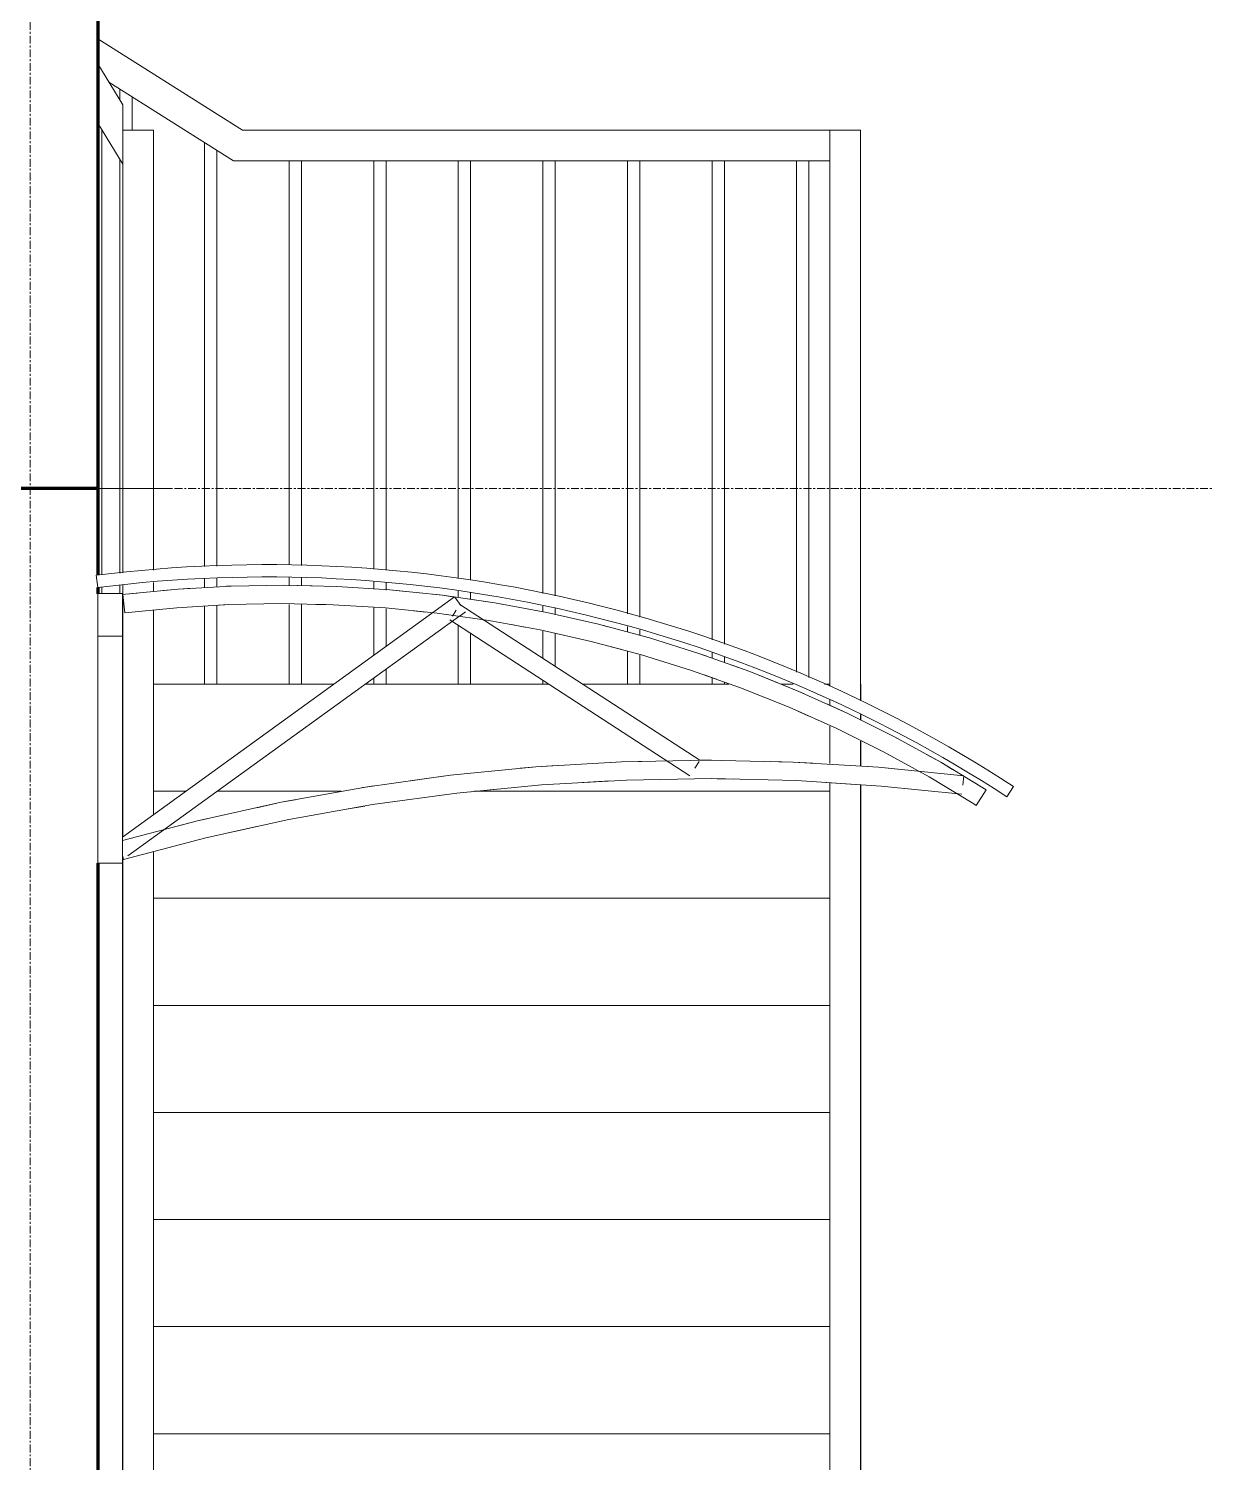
# Model space of a CAD drawing. Header units: inches. Extents: x 22 to 382261, y 22 to 371281.
# Drawn here: x 174951 to 176862, y 142158 to 144488 of the extents above; entities that cross this region are included whole.
import ezdxf

# ---------------------------------------------------------------- set-up
doc = ezdxf.new("R2010")
doc.units = ezdxf.units.IN
doc.header["$MEASUREMENT"] = 0
doc.linetypes.add('Grid Line 1_2_', pattern=[22.225, 12.7, -3.175, 3.175, -3.175])
for name, color, linetype, lineweight in [('A-AREA', 32, 'Continuous', 9), ('A-FLOR-HRAL', 11, 'Continuous', 9), ('A-FLOR-LEVL', 51, 'Continuous', 9), ('I-WALL', 2, 'Continuous', 9), ('Q-CASE', 31, 'Continuous', 9), ('S-GRID', 1, 'Continuous', 9), ('S-STRS', 31, 'Continuous', 9)]:
    doc.layers.add(name, color=color, linetype=linetype, lineweight=lineweight)

# ---------------------------------------------------------------- blocks, each defined once
blk = doc.blocks.new('Casework 6 - Casework 6-529220-Approach Elevation')
at = {"layer": 'Q-CASE'}
for p, q in [((4821.8, 3289), (4819.3, 3308.8)), ((4821.8, 3210), (4821.8, 3279)), ((4821.8, 3279), (4861.8, 3279)), ((4861.8, 3279), (4861.8, 3210)), ((5401.6, 3273.6), (4861.8, 2883.5)), ((4862.3, 3277.6), (4865.9, 3247.8)), ((5176, 3261.6), (5192.4, 3261.2)), ((5176, 3261.6), (5192.4, 3261.2)), ((5176, 3261.6), (5192.4, 3261.2)), ((5176, 3261.6), (5192.4, 3261.2)), ((5176, 3261.6), (5192.4, 3261.2)), ((5176, 3261.6), (5192.4, 3261.2)), ((5176, 3261.6), (5192.4, 3261.2)), ((5176, 3261.6), (5192.4, 3261.2)), ((5411.7, 3259.7), (5401.9, 3273.2)), ((5800.4, 3008.2), (5410.4, 3261.5)), ((4870.6, 2852.8), (5410.2, 3242.8)), ((5018.8, 3260.2), (5028.4, 3260.8)), ((5018.8, 3260.2), (5028.4, 3260.8)), ((5018.8, 3260.2), (5028.4, 3260.8)), ((5018.8, 3260.2), (5028.4, 3260.8)), ((5018.8, 3260.2), (5028.4, 3260.8)), ((5018.8, 3260.2), (5028.4, 3260.8)), ((5018.8, 3260.2), (5028.4, 3260.8)), ((5018.8, 3260.2), (5028.4, 3260.8)), ((5335.1, 3251.1), (5355, 3249.1)), ((5335.1, 3251.1), (5355, 3249.1)), ((5335.1, 3251.1), (5355, 3249.1)), ((5335.1, 3251.1), (5355, 3249.1)), ((5335.1, 3251.1), (5355, 3249.1)), ((5335.1, 3251.1), (5355, 3249.1)), ((5335.1, 3251.1), (5355, 3249.1)), ((5335.1, 3251.1), (5355, 3249.1)), ((5404.4, 3252.1), (5398.2, 3242.6)), ((5410.8, 3243.2), (5419.2, 3249.3)), ((5394.1, 3236.3), (5784, 2983)), ((5494.2, 3228.6), (5515.8, 3224.6)), ((5494.2, 3228.6), (5515.8, 3224.6)), ((5494.2, 3228.6), (5515.8, 3224.6)), ((5494.2, 3228.6), (5515.8, 3224.6)), ((5494.2, 3228.6), (5515.8, 3224.6)), ((5494.2, 3228.6), (5515.8, 3224.6)), ((5494.2, 3228.6), (5515.8, 3224.6)), ((5494.2, 3228.6), (5515.8, 3224.6)), ((4821.8, 2841), (4821.8, 3210)), ((4821.8, 3210), (4861.8, 3210)), ((4821.8, 3210), (4861.8, 3210)), ((4861.8, 3210), (4861.8, 2841)), ((5652.2, 3193.8), (5673.7, 3188)), ((5652.2, 3193.8), (5673.7, 3188)), ((5652.2, 3193.8), (5673.7, 3188)), ((5652.2, 3193.8), (5673.7, 3188)), ((5652.2, 3193.8), (5673.7, 3188)), ((5652.2, 3193.8), (5673.7, 3188)), ((5652.2, 3193.8), (5673.7, 3188)), ((5652.2, 3193.8), (5673.7, 3188)), ((5807.6, 3146.9), (5827.6, 3139.8)), ((5807.6, 3146.9), (5827.6, 3139.8)), ((5807.6, 3146.9), (5827.6, 3139.8)), ((5807.6, 3146.9), (5827.6, 3139.8)), ((5807.6, 3146.9), (5827.6, 3139.8)), ((5807.6, 3146.9), (5827.6, 3139.8)), ((5807.6, 3146.9), (5827.6, 3139.8)), ((5807.6, 3146.9), (5827.6, 3139.8)), ((5959.5, 3088.1), (5976.4, 3080.5)), ((5959.5, 3088.1), (5976.4, 3080.5)), ((5959.5, 3088.1), (5976.4, 3080.5)), ((5959.5, 3088.1), (5976.4, 3080.5)), ((5959.5, 3088.1), (5976.4, 3080.5)), ((5959.5, 3088.1), (5976.4, 3080.5)), ((5959.5, 3088.1), (5976.4, 3080.5)), ((5959.5, 3088.1), (5976.4, 3080.5)), ((5792.2, 2995.5), (5799.3, 3006.5)), ((6106.7, 3017.6), (6118.8, 3010.9)), ((6106.7, 3017.6), (6118.8, 3010.9)), ((6106.7, 3017.6), (6118.8, 3010.9)), ((6106.7, 3017.6), (6118.8, 3010.9)), ((6106.7, 3017.6), (6118.8, 3010.9)), ((6106.7, 3017.6), (6118.8, 3010.9)), ((6106.7, 3017.6), (6118.8, 3010.9)), ((6106.7, 3017.6), (6118.8, 3010.9)), ((6227.9, 2967.8), (6229.7, 2982.7)), ((5428.5, 2957.2), (5470, 2961.2)), ((5428.5, 2957.2), (5470, 2961.2)), ((5428.5, 2957.2), (5470, 2961.2)), ((5428.5, 2957.2), (5470, 2961.2)), ((5428.5, 2957.2), (5470, 2961.2)), ((5428.5, 2957.2), (5470, 2961.2)), ((5428.5, 2957.2), (5470, 2961.2)), ((5428.5, 2957.2), (5470, 2961.2)), ((5609.4, 2972.1), (5654.2, 2974.6)), ((5609.4, 2972.1), (5654.2, 2974.6)), ((5609.4, 2972.1), (5654.2, 2974.6)), ((5609.4, 2972.1), (5654.2, 2974.6)), ((5609.4, 2972.1), (5654.2, 2974.6)), ((5609.4, 2972.1), (5654.2, 2974.6)), ((5609.4, 2972.1), (5654.2, 2974.6)), ((5609.4, 2972.1), (5654.2, 2974.6)), ((5828.6, 2978.2), (5855, 2977.6)), ((5828.6, 2978.2), (5855, 2977.6)), ((5828.6, 2978.2), (5855, 2977.6)), ((5828.6, 2978.2), (5855, 2977.6)), ((5828.6, 2978.2), (5855, 2977.6)), ((5828.6, 2978.2), (5855, 2977.6)), ((5828.6, 2978.2), (5855, 2977.6)), ((5828.6, 2978.2), (5855, 2977.6)), ((6005.1, 2972.1), (6053.5, 2969)), ((6005.1, 2972.1), (6053.5, 2969)), ((6005.1, 2972.1), (6053.5, 2969)), ((6005.1, 2972.1), (6053.5, 2969)), ((6005.1, 2972.1), (6053.5, 2969)), ((6005.1, 2972.1), (6053.5, 2969)), ((6005.1, 2972.1), (6053.5, 2969)), ((6005.1, 2972.1), (6053.5, 2969)), ((6249.7, 2935), (6265.8, 2960.4)), ((6310.1, 2965.8), (6299.2, 2949.1)), ((5222.7, 2928), (5255.6, 2933.9)), ((5222.7, 2928), (5255.6, 2933.9)), ((5222.7, 2928), (5255.6, 2933.9)), ((5222.7, 2928), (5255.6, 2933.9)), ((5222.7, 2928), (5255.6, 2933.9)), ((5222.7, 2928), (5255.6, 2933.9)), ((5222.7, 2928), (5255.6, 2933.9)), ((5222.7, 2928), (5255.6, 2933.9)), ((5033.5, 2890.1), (5080.3, 2900.4)), ((5033.5, 2890.1), (5080.3, 2900.4)), ((5033.5, 2890.1), (5080.3, 2900.4)), ((5033.5, 2890.1), (5080.3, 2900.4)), ((5033.5, 2890.1), (5080.3, 2900.4)), ((5033.5, 2890.1), (5080.3, 2900.4)), ((5033.5, 2890.1), (5080.3, 2900.4)), ((5033.5, 2890.1), (5080.3, 2900.4)), ((4861.8, 2853.8), (4863.7, 2847.1)), ((4861.8, 2841), (4821.8, 2841))]:
    blk.add_line(p, q, dxfattribs=at)
at = {"layer": 'Q-CASE', "flags": 128}
for points in [[(6265.8, 2960.4), (6192.1, 3004.9), (6116.8, 3046.4), (6039.8, 3084.8), (5961.4, 3120.2), (5881.6, 3152.3), (5800.6, 3181.3), (5718.5, 3207), (5635.5, 3229.4), (5551.6, 3248.4), (5467, 3264.1), (5381.9, 3276.4), (5296.3, 3285.3), (5210.5, 3290.8), (5124.5, 3292.8), (5038.5, 3291.3), (4952.6, 3286.5), (4867, 3278.2), (4862.3, 3277.6)], [(4976.4, 3287.8), (4952.6, 3286.5), (4928, 3284.1)], [(4976.4, 3287.8), (4952.6, 3286.5), (4928, 3284.1)], [(4976.4, 3287.8), (4952.6, 3286.5), (4928, 3284.1)], [(4976.4, 3287.8), (4952.6, 3286.5), (4928, 3284.1)], [(4976.4, 3287.8), (4952.6, 3286.5), (4928, 3284.1)], [(4976.4, 3287.8), (4952.6, 3286.5), (4928, 3284.1)], [(4976.4, 3287.8), (4952.6, 3286.5), (4928, 3284.1)], [(4976.4, 3287.8), (4952.6, 3286.5), (4928, 3284.1)], [(5170.2, 3291.7), (5124.5, 3292.8), (5038.5, 3291.3), (5030.7, 3290.9)], [(5170.2, 3291.7), (5124.5, 3292.8), (5038.5, 3291.3), (5030.7, 3290.9)], [(5170.2, 3291.7), (5124.5, 3292.8), (5038.5, 3291.3), (5030.7, 3290.9)], [(5170.2, 3291.7), (5124.5, 3292.8), (5038.5, 3291.3), (5030.7, 3290.9)], [(5170.2, 3291.7), (5124.5, 3292.8), (5038.5, 3291.3), (5030.7, 3290.9)], [(5170.2, 3291.7), (5124.5, 3292.8), (5038.5, 3291.3), (5030.7, 3290.9)], [(5170.2, 3291.7), (5124.5, 3292.8), (5038.5, 3291.3), (5030.7, 3290.9)], [(5170.2, 3291.7), (5124.5, 3292.8), (5038.5, 3291.3), (5030.7, 3290.9)], [(5321.8, 3282.7), (5296.3, 3285.3), (5210.5, 3290.8), (5197.9, 3291)], [(5321.8, 3282.7), (5296.3, 3285.3), (5210.5, 3290.8), (5197.9, 3291)], [(5321.8, 3282.7), (5296.3, 3285.3), (5210.5, 3290.8), (5197.9, 3291)], [(5321.8, 3282.7), (5296.3, 3285.3), (5210.5, 3290.8), (5197.9, 3291)], [(5321.8, 3282.7), (5296.3, 3285.3), (5210.5, 3290.8), (5197.9, 3291)], [(5321.8, 3282.7), (5296.3, 3285.3), (5210.5, 3290.8), (5197.9, 3291)], [(5321.8, 3282.7), (5296.3, 3285.3), (5210.5, 3290.8), (5197.9, 3291)], [(5321.8, 3282.7), (5296.3, 3285.3), (5210.5, 3290.8), (5197.9, 3291)], [(4885.7, 3280), (4867, 3278.2), (4862.3, 3277.6)], [(4885.7, 3280), (4867, 3278.2), (4862.3, 3277.6)], [(4885.7, 3280), (4867, 3278.2), (4862.3, 3277.6)], [(4885.7, 3280), (4867, 3278.2), (4862.3, 3277.6)], [(4885.7, 3280), (4867, 3278.2), (4862.3, 3277.6)], [(4885.7, 3280), (4867, 3278.2), (4862.3, 3277.6)], [(4885.7, 3280), (4867, 3278.2), (4862.3, 3277.6)], [(4885.7, 3280), (4867, 3278.2), (4862.3, 3277.6)], [(4865.9, 3247.8), (4950.3, 3256.2), (5034.9, 3261.2), (5119.7, 3262.8), (5204.5, 3261), (5289.2, 3255.8), (5373.6, 3247.2), (5387.9, 3245.2)], [(5401.8, 3273.5), (5381.9, 3276.4), (5367.3, 3277.9)], [(5401.8, 3273.5), (5381.9, 3276.4), (5367.3, 3277.9)], [(5401.8, 3273.5), (5381.9, 3276.4), (5367.3, 3277.9)], [(5401.8, 3273.5), (5381.9, 3276.4), (5367.3, 3277.9)], [(5401.8, 3273.5), (5381.9, 3276.4), (5367.3, 3277.9)], [(5401.8, 3273.5), (5381.9, 3276.4), (5367.3, 3277.9)], [(5401.8, 3273.5), (5381.9, 3276.4), (5367.3, 3277.9)], [(5401.8, 3273.5), (5381.9, 3276.4), (5367.3, 3277.9)], [(5484.4, 3260.9), (5467, 3264.1), (5425.8, 3270.1)], [(5484.4, 3260.9), (5467, 3264.1), (5425.8, 3270.1)], [(5484.4, 3260.9), (5467, 3264.1), (5425.8, 3270.1)], [(5484.4, 3260.9), (5467, 3264.1), (5425.8, 3270.1)], [(5484.4, 3260.9), (5467, 3264.1), (5425.8, 3270.1)], [(5484.4, 3260.9), (5467, 3264.1), (5425.8, 3270.1)], [(5484.4, 3260.9), (5467, 3264.1), (5425.8, 3270.1)], [(5484.4, 3260.9), (5467, 3264.1), (5425.8, 3270.1)], [(5388.5, 3245.1), (5457.6, 3235.3), (5541, 3220), (5623.7, 3201.4), (5705.7, 3179.5), (5786.7, 3154.3), (5866.6, 3125.9), (5945.3, 3094.4), (6022.8, 3059.7), (6098.7, 3022), (6173.1, 2981.2), (6245.8, 2937.5), (6249.7, 2935)], [(5650.9, 3225.2), (5635.5, 3229.4), (5551.6, 3248.4), (5533.8, 3251.8)], [(5650.9, 3225.2), (5635.5, 3229.4), (5551.6, 3248.4), (5533.8, 3251.8)], [(5650.9, 3225.2), (5635.5, 3229.4), (5551.6, 3248.4), (5533.8, 3251.8)], [(5650.9, 3225.2), (5635.5, 3229.4), (5551.6, 3248.4), (5533.8, 3251.8)], [(5650.9, 3225.2), (5635.5, 3229.4), (5551.6, 3248.4), (5533.8, 3251.8)], [(5650.9, 3225.2), (5635.5, 3229.4), (5551.6, 3248.4), (5533.8, 3251.8)], [(5650.9, 3225.2), (5635.5, 3229.4), (5551.6, 3248.4), (5533.8, 3251.8)], [(5650.9, 3225.2), (5635.5, 3229.4), (5551.6, 3248.4), (5533.8, 3251.8)], [(5811.6, 3177.4), (5800.6, 3181.3), (5718.5, 3207), (5699.9, 3212)], [(5811.6, 3177.4), (5800.6, 3181.3), (5718.5, 3207), (5699.9, 3212)], [(5811.6, 3177.4), (5800.6, 3181.3), (5718.5, 3207), (5699.9, 3212)], [(5811.6, 3177.4), (5800.6, 3181.3), (5718.5, 3207), (5699.9, 3212)], [(5811.6, 3177.4), (5800.6, 3181.3), (5718.5, 3207), (5699.9, 3212)], [(5811.6, 3177.4), (5800.6, 3181.3), (5718.5, 3207), (5699.9, 3212)], [(5811.6, 3177.4), (5800.6, 3181.3), (5718.5, 3207), (5699.9, 3212)], [(5811.6, 3177.4), (5800.6, 3181.3), (5718.5, 3207), (5699.9, 3212)], [(5926.9, 3134.1), (5881.6, 3152.3), (5853, 3162.6)], [(5926.9, 3134.1), (5881.6, 3152.3), (5853, 3162.6)], [(5926.9, 3134.1), (5881.6, 3152.3), (5853, 3162.6)], [(5926.9, 3134.1), (5881.6, 3152.3), (5853, 3162.6)], [(5926.9, 3134.1), (5881.6, 3152.3), (5853, 3162.6)], [(5926.9, 3134.1), (5881.6, 3152.3), (5853, 3162.6)], [(5926.9, 3134.1), (5881.6, 3152.3), (5853, 3162.6)], [(5926.9, 3134.1), (5881.6, 3152.3), (5853, 3162.6)], [(5969.1, 3116.7), (5961.4, 3120.2), (5939.3, 3129.1)], [(5969.1, 3116.7), (5961.4, 3120.2), (5939.3, 3129.1)], [(5969.1, 3116.7), (5961.4, 3120.2), (5939.3, 3129.1)], [(5969.1, 3116.7), (5961.4, 3120.2), (5939.3, 3129.1)], [(5969.1, 3116.7), (5961.4, 3120.2), (5939.3, 3129.1)], [(5969.1, 3116.7), (5961.4, 3120.2), (5939.3, 3129.1)], [(5969.1, 3116.7), (5961.4, 3120.2), (5939.3, 3129.1)], [(5969.1, 3116.7), (5961.4, 3120.2), (5939.3, 3129.1)], [(6121.2, 3043.9), (6116.8, 3046.4), (6039.8, 3084.8), (6007.9, 3099.2)], [(6121.2, 3043.9), (6116.8, 3046.4), (6039.8, 3084.8), (6007.9, 3099.2)], [(6121.2, 3043.9), (6116.8, 3046.4), (6039.8, 3084.8), (6007.9, 3099.2)], [(6121.2, 3043.9), (6116.8, 3046.4), (6039.8, 3084.8), (6007.9, 3099.2)], [(6121.2, 3043.9), (6116.8, 3046.4), (6039.8, 3084.8), (6007.9, 3099.2)], [(6121.2, 3043.9), (6116.8, 3046.4), (6039.8, 3084.8), (6007.9, 3099.2)], [(6121.2, 3043.9), (6116.8, 3046.4), (6039.8, 3084.8), (6007.9, 3099.2)], [(6121.2, 3043.9), (6116.8, 3046.4), (6039.8, 3084.8), (6007.9, 3099.2)], [(6229.7, 2982.7), (6091, 2996.8), (5951.9, 3005.4), (5812.5, 3008.4), (5673.1, 3005.8), (5533.9, 2997.7), (5395.2, 2984), (5257.1, 2964.8), (5119.9, 2940), (4983.9, 2909.8), (4861.8, 2877.7)], [(5705.3, 3006.4), (5673.1, 3005.8), (5655.9, 3004.8)], [(5705.3, 3006.4), (5673.1, 3005.8), (5655.9, 3004.8)], [(5705.3, 3006.4), (5673.1, 3005.8), (5655.9, 3004.8)], [(5705.3, 3006.4), (5673.1, 3005.8), (5655.9, 3004.8)], [(5705.3, 3006.4), (5673.1, 3005.8), (5655.9, 3004.8)], [(5705.3, 3006.4), (5673.1, 3005.8), (5655.9, 3004.8)], [(5705.3, 3006.4), (5673.1, 3005.8), (5655.9, 3004.8)], [(5705.3, 3006.4), (5673.1, 3005.8), (5655.9, 3004.8)], [(5819.4, 3008.3), (5812.5, 3008.4), (5801.9, 3008.2)], [(5819.4, 3008.3), (5812.5, 3008.4), (5801.9, 3008.2)], [(5819.4, 3008.3), (5812.5, 3008.4), (5801.9, 3008.2)], [(5819.4, 3008.3), (5812.5, 3008.4), (5801.9, 3008.2)], [(5819.4, 3008.3), (5812.5, 3008.4), (5801.9, 3008.2)], [(5819.4, 3008.3), (5812.5, 3008.4), (5801.9, 3008.2)], [(5819.4, 3008.3), (5812.5, 3008.4), (5801.9, 3008.2)], [(5819.4, 3008.3), (5812.5, 3008.4), (5801.9, 3008.2)], [(5984.8, 3003.4), (5951.9, 3005.4), (5915.4, 3006.2)], [(5984.8, 3003.4), (5951.9, 3005.4), (5915.4, 3006.2)], [(5984.8, 3003.4), (5951.9, 3005.4), (5915.4, 3006.2)], [(5984.8, 3003.4), (5951.9, 3005.4), (5915.4, 3006.2)], [(5984.8, 3003.4), (5951.9, 3005.4), (5915.4, 3006.2)], [(5984.8, 3003.4), (5951.9, 3005.4), (5915.4, 3006.2)], [(5984.8, 3003.4), (5951.9, 3005.4), (5915.4, 3006.2)], [(5984.8, 3003.4), (5951.9, 3005.4), (5915.4, 3006.2)], [(6211, 2993.5), (6192.1, 3004.9), (6168.9, 3017.7)], [(6211, 2993.5), (6192.1, 3004.9), (6168.9, 3017.7)], [(6211, 2993.5), (6192.1, 3004.9), (6168.9, 3017.7)], [(6211, 2993.5), (6192.1, 3004.9), (6168.9, 3017.7)], [(6211, 2993.5), (6192.1, 3004.9), (6168.9, 3017.7)], [(6211, 2993.5), (6192.1, 3004.9), (6168.9, 3017.7)], [(6211, 2993.5), (6192.1, 3004.9), (6168.9, 3017.7)], [(6211, 2993.5), (6192.1, 3004.9), (6168.9, 3017.7)], [(5417.4, 2986.2), (5395.2, 2984), (5329.1, 2974.8)], [(5417.4, 2986.2), (5395.2, 2984), (5329.1, 2974.8)], [(5417.4, 2986.2), (5395.2, 2984), (5329.1, 2974.8)], [(5417.4, 2986.2), (5395.2, 2984), (5329.1, 2974.8)], [(5417.4, 2986.2), (5395.2, 2984), (5329.1, 2974.8)], [(5417.4, 2986.2), (5395.2, 2984), (5329.1, 2974.8)], [(5417.4, 2986.2), (5395.2, 2984), (5329.1, 2974.8)], [(5417.4, 2986.2), (5395.2, 2984), (5329.1, 2974.8)], [(5568.4, 2999.7), (5533.9, 2997.7), (5508.5, 2995.2)], [(5568.4, 2999.7), (5533.9, 2997.7), (5508.5, 2995.2)], [(5568.4, 2999.7), (5533.9, 2997.7), (5508.5, 2995.2)], [(5568.4, 2999.7), (5533.9, 2997.7), (5508.5, 2995.2)], [(5568.4, 2999.7), (5533.9, 2997.7), (5508.5, 2995.2)], [(5568.4, 2999.7), (5533.9, 2997.7), (5508.5, 2995.2)], [(5568.4, 2999.7), (5533.9, 2997.7), (5508.5, 2995.2)], [(5568.4, 2999.7), (5533.9, 2997.7), (5508.5, 2995.2)], [(6122, 2993.7), (6091, 2996.8), (6073.1, 2997.9)], [(6122, 2993.7), (6091, 2996.8), (6073.1, 2997.9)], [(6122, 2993.7), (6091, 2996.8), (6073.1, 2997.9)], [(6122, 2993.7), (6091, 2996.8), (6073.1, 2997.9)], [(6122, 2993.7), (6091, 2996.8), (6073.1, 2997.9)], [(6122, 2993.7), (6091, 2996.8), (6073.1, 2997.9)], [(6122, 2993.7), (6091, 2996.8), (6073.1, 2997.9)], [(6122, 2993.7), (6091, 2996.8), (6073.1, 2997.9)], [(4863.7, 2847.1), (4997.4, 2882.2), (5132.4, 2911.9), (5268.4, 2936.2), (5405.3, 2955), (5542.9, 2968.3), (5680.9, 2976.1), (5819.1, 2978.4), (5957.2, 2975.2), (6095.2, 2966.4), (6226, 2952.9)], [(5269.6, 2966.5), (5257.1, 2964.8), (5251.8, 2963.8)], [(5269.6, 2966.5), (5257.1, 2964.8), (5251.8, 2963.8)], [(5269.6, 2966.5), (5257.1, 2964.8), (5251.8, 2963.8)], [(5269.6, 2966.5), (5257.1, 2964.8), (5251.8, 2963.8)], [(5269.6, 2966.5), (5257.1, 2964.8), (5251.8, 2963.8)], [(5269.6, 2966.5), (5257.1, 2964.8), (5251.8, 2963.8)], [(5269.6, 2966.5), (5257.1, 2964.8), (5251.8, 2963.8)], [(5269.6, 2966.5), (5257.1, 2964.8), (5251.8, 2963.8)], [(5142.8, 2944.1), (5119.9, 2940), (5080.4, 2931.2)], [(5142.8, 2944.1), (5119.9, 2940), (5080.4, 2931.2)], [(5142.8, 2944.1), (5119.9, 2940), (5080.4, 2931.2)], [(5142.8, 2944.1), (5119.9, 2940), (5080.4, 2931.2)], [(5142.8, 2944.1), (5119.9, 2940), (5080.4, 2931.2)], [(5142.8, 2944.1), (5119.9, 2940), (5080.4, 2931.2)], [(5142.8, 2944.1), (5119.9, 2940), (5080.4, 2931.2)], [(5142.8, 2944.1), (5119.9, 2940), (5080.4, 2931.2)], [(4999.1, 2913.2), (4983.9, 2909.8), (4955.1, 2902.2)], [(4999.1, 2913.2), (4983.9, 2909.8), (4955.1, 2902.2)], [(4999.1, 2913.2), (4983.9, 2909.8), (4955.1, 2902.2)], [(4999.1, 2913.2), (4983.9, 2909.8), (4955.1, 2902.2)], [(4999.1, 2913.2), (4983.9, 2909.8), (4955.1, 2902.2)], [(4999.1, 2913.2), (4983.9, 2909.8), (4955.1, 2902.2)], [(4999.1, 2913.2), (4983.9, 2909.8), (4955.1, 2902.2)], [(4999.1, 2913.2), (4983.9, 2909.8), (4955.1, 2902.2)]]:
    blk.add_lwpolyline(points, dxfattribs=at)
at = {"layer": 'Q-CASE'}
for radius in [2223.3, 2203.3]:
    blk.add_arc((5096.6, 1102.9), radius, 56.9217, 97.165, dxfattribs=at)
blk = doc.blocks.new('Railing - 20mm-909871-Approach Elevation')
at = {"layer": 'A-FLOR-HRAL'}
for p, q in [((4857.7, 4080.8), (4857.7, 4098.8)), ((4877.7, 4086.2), (4877.7, 4032)), ((4857.7, 3312.3), (4857.7, 3984.3)), ((4857.7, 3279), (4857.7, 3292.2))]:
    blk.add_line(p, q, dxfattribs=at)
blk = doc.blocks.new('Railing - 20mm-909869-Approach Elevation')
at = {"layer": 'A-FLOR-HRAL'}
for p, q in [((4995.2, 3323.2), (4995.2, 4011.8)), ((5015.2, 3999.2), (5015.2, 3323.6)), ((4995.2, 3289.1), (4995.2, 3303.2)), ((5015.2, 3303.6), (5015.2, 3290.2)), ((4995.2, 3132), (4995.2, 3258.3)), ((5015.2, 3259.9), (5015.2, 3132))]:
    blk.add_line(p, q, dxfattribs=at)
blk = doc.blocks.new('Railing - 20mm-412438-Approach Elevation')
at = {"layer": 'A-FLOR-HRAL'}
for p, q in [((5132.7, 3325.8), (5132.7, 3982)), ((5152.7, 3982), (5152.7, 3324.8)), ((5132.7, 3291.8), (5132.7, 3305.8)), ((5152.7, 3304.8), (5152.7, 3291.8)), ((5132.7, 3132), (5132.7, 3261.4)), ((5152.7, 3261.5), (5152.7, 3132))]:
    blk.add_line(p, q, dxfattribs=at)
blk = doc.blocks.new('Railing - 20mm-V11-Approach Elevation')
at = {"layer": 'A-FLOR-HRAL'}
for p, q in [((5270.2, 3318.9), (5270.2, 3982)), ((5290.2, 3982), (5290.2, 3317.6)), ((5270.2, 3286.2), (5270.2, 3298.8)), ((5290.2, 3297.5), (5290.2, 3284.9)), ((5270.2, 3178.6), (5270.2, 3255.9)), ((5290.2, 3254.3), (5290.2, 3193.1)), ((5290.2, 3156.2), (5290.2, 3132)), ((5270.2, 3132), (5270.2, 3141.8))]:
    blk.add_line(p, q, dxfattribs=at)
blk = doc.blocks.new('Railing - 20mm-V12-Approach Elevation')
at = {"layer": 'A-FLOR-HRAL'}
for p, q in [((5407.7, 3303.4), (5407.7, 3982)), ((5427.7, 3982), (5427.7, 3300.9)), ((5407.7, 3272.7), (5407.7, 3283.2)), ((5427.7, 3280.8), (5427.7, 3269.8)), ((5407.7, 3132), (5407.7, 3227.5)), ((5427.7, 3214.5), (5427.7, 3132))]:
    blk.add_line(p, q, dxfattribs=at)
blk = doc.blocks.new('Railing - 20mm-V13-Approach Elevation')
at = {"layer": 'A-FLOR-HRAL'}
for p, q in [((5545.2, 3279.2), (5545.2, 3982)), ((5565.2, 3982), (5565.2, 3275.4)), ((5545.2, 3249.4), (5545.2, 3258.9)), ((5565.2, 3255), (5565.2, 3244.9)), ((5545.2, 3173.7), (5545.2, 3218)), ((5565.2, 3213.5), (5565.2, 3161)), ((5545.2, 3132), (5545.2, 3138.2))]:
    blk.add_line(p, q, dxfattribs=at)
blk = doc.blocks.new('Railing - 20mm-V14-Approach Elevation')
at = {"layer": 'A-FLOR-HRAL'}
for p, q in [((5682.7, 3246.2), (5682.7, 3982)), ((5702.7, 3982), (5702.7, 3240.8)), ((5682.7, 3216.9), (5682.7, 3225.5)), ((5702.7, 3220.1), (5702.7, 3211.2)), ((5682.7, 3132), (5682.7, 3185.3)), ((5702.7, 3179.1), (5702.7, 3132))]:
    blk.add_line(p, q, dxfattribs=at)
blk = doc.blocks.new('Railing - 20mm-V15-Approach Elevation')
at = {"layer": 'A-FLOR-HRAL'}
for p, q in [((5820.2, 3203.7), (5820.2, 3982)), ((5840.2, 3982), (5840.2, 3196.8)), ((5820.2, 3174.5), (5820.2, 3182.6)), ((5840.2, 3175.7), (5840.2, 3167.4)), ((5820.2, 3132), (5820.2, 3143)), ((5840.2, 3134.9), (5840.2, 3132))]:
    blk.add_line(p, q, dxfattribs=at)
blk = doc.blocks.new('Railing - 20mm-V16-Approach Elevation')
at = {"layer": 'A-FLOR-HRAL'}
for p, q in [((5957.7, 3151.2), (5957.7, 3982)), ((5977.7, 3982), (5977.7, 3142.7))]:
    blk.add_line(p, q, dxfattribs=at)
blk = doc.blocks.new('Railing - Railing-909759-Approach Elevation')
for name in ['Railing - 20mm-909871-Approach Elevation', 'Railing - 20mm-909869-Approach Elevation', 'Railing - 20mm-412438-Approach Elevation', 'Railing - 20mm-V11-Approach Elevation', 'Railing - 20mm-V12-Approach Elevation', 'Railing - 20mm-V13-Approach Elevation', 'Railing - 20mm-V14-Approach Elevation', 'Railing - 20mm-V15-Approach Elevation', 'Railing - 20mm-V16-Approach Elevation']:
    blk.add_blockref(name, (0, 0))
blk = doc.blocks.new('Railing - 20mm-909880-Approach Elevation')
at = {"layer": 'A-FLOR-HRAL'}
for p, q in [((4828.5, 3309.6), (4828.5, 4032.5)), ((4828.5, 3279), (4828.5, 3289.6))]:
    blk.add_line(p, q, dxfattribs=at)
blk = doc.blocks.new('Railing - Railing-909763-Approach Elevation')
blk.add_blockref('Railing - 20mm-909880-Approach Elevation', (0, 0))
blk = doc.blocks.new('Top Rail Type - Top Rail_Internal_-909775-Approach Elevation')
at = {"layer": 'A-FLOR-HRAL'}
for p, q in [((5056.8, 4032), (4821.8, 4180.7)), ((4839.9, 4110.1), (5042.3, 3982)), ((6011.4, 4032), (5056.8, 4032)), ((6011.4, 3128.4), (6011.4, 4032)), ((6061.4, 4032), (6011.4, 4032)), ((6061.4, 4032), (6061.4, 3105.1)), ((5042.3, 3982), (6011.4, 3982)), ((6011.4, 3097.4), (6011.4, 3106.6)), ((6061.4, 3082.6), (6061.4, 3073.6)), ((6011.4, 3002.8), (6011.4, 3063.6)), ((6061.4, 3039.5), (6061.4, 2998.9)), ((6011.4, 1074), (6011.4, 2971.9)), ((6061.4, 2968.3), (6061.4, 1074))]:
    blk.add_line(p, q, dxfattribs=at)
blk = doc.blocks.new('Top Rail Type - Top Rail_Internal_-909790-Approach Elevation')
at = {"layer": 'A-FLOR-HRAL'}
for p, q in [((4862.2, 4073.3), (4821.8, 4140)), ((4862.2, 4073.3), (4862.2, 4032)), ((4821.8, 4043.5), (4862.2, 3976.8)), ((4862.2, 3312.7), (4862.2, 4032)), ((4912.2, 4032), (4862.2, 4032)), ((4912.2, 4032), (4912.2, 3317.2)), ((4862.2, 2883.8), (4862.2, 3292.6)), ((4912.2, 3297.1), (4912.2, 3282.6)), ((4912.2, 3251.7), (4912.2, 2919.9)), ((4862.2, 1074), (4862.2, 2852.4)), ((4912.2, 2859.4), (4912.2, 1074))]:
    blk.add_line(p, q, dxfattribs=at)

msp = doc.modelspace()

# ---------------------------------------------------------------- linework, layer by layer
at = {"layer": 'A-AREA'}
msp.add_line((175063, 143740.7), (175183, 143740.7), dxfattribs=at)
at = {"layer": 'A-FLOR-LEVL', "linetype": 'Grid Line 1_2_'}
msp.add_line((151584.8, 143740.7), (181982.2, 143740.7), dxfattribs=at)
at = {"layer": 'I-WALL', "lineweight": 70}
for p, q in [((175063, 146707.4), (175063, 143599.7)), ((175063, 143740.7), (174833, 143740.7)), ((175063, 143579.6), (175063, 143569.6)), ((175063, 143131.7), (175063, 140990.7))]:
    msp.add_line(p, q, dxfattribs=at)
at = {"layer": 'S-GRID', "linetype": 'Grid Line 1_2_'}
msp.add_line((174953, 139840.7), (174953, 152266.5), dxfattribs=at)
at = {"layer": 'S-STRS'}
for p, q in [((175153.4, 143422.7), (175446.9, 143422.7)), ((175498.1, 143422.7), (175795.9, 143422.7)), ((175851, 143422.7), (176088.7, 143422.7)), ((176173.4, 143422.7), (176193, 143422.7)), ((176244.1, 143422.7), (176252.6, 143422.7)), ((176303, 143395.5), (176303, 143422.7)), ((176303, 143364.1), (176303, 143373.1)), ((176303, 143289.5), (176303, 143329.9)), ((175153.4, 143248.7), (175206.3, 143248.7)), ((175257.3, 143248.7), (175458.7, 143248.7)), ((175675.2, 143248.7), (176252.6, 143248.7)), ((176303, 143248.7), (176303, 143258.9)), ((176303, 143074.7), (176303, 143248.7)), ((175103, 143074.7), (175103, 143131.7)), ((175103, 142900.7), (175103, 143074.7)), ((175153.4, 143074.7), (176252.6, 143074.7)), ((176303, 142900.7), (176303, 143074.7)), ((175103, 142726.7), (175103, 142900.7)), ((175153.4, 142900.7), (176252.6, 142900.7)), ((176303, 142726.7), (176303, 142900.7)), ((175103, 142552.7), (175103, 142726.7)), ((175153.4, 142726.7), (176252.6, 142726.7)), ((176303, 142552.7), (176303, 142726.7)), ((175103, 142378.7), (175103, 142552.7)), ((175153.4, 142552.7), (176252.6, 142552.7)), ((176303, 142378.7), (176303, 142552.7)), ((175103, 142204.7), (175103, 142378.7)), ((175153.4, 142378.7), (176252.6, 142378.7)), ((176303, 142204.7), (176303, 142378.7)), ((175103, 142030.7), (175103, 142204.7)), ((175153.4, 142204.7), (176252.6, 142204.7)), ((176303, 142030.7), (176303, 142204.7))]:
    msp.add_line(p, q, dxfattribs=at)

# ---------------------------------------------------------------- block references
at = {"layer": 'A-FLOR-HRAL'}
for name in ['Top Rail Type - Top Rail_Internal_-909775-Approach Elevation', 'Top Rail Type - Top Rail_Internal_-909790-Approach Elevation', 'Railing - Railing-909759-Approach Elevation', 'Railing - Railing-909763-Approach Elevation']:
    msp.add_blockref(name, (170241.2, 140290.7), dxfattribs=at)
at = {"layer": 'Q-CASE'}
msp.add_blockref('Casework 6 - Casework 6-529220-Approach Elevation', (170241.2, 140290.7), dxfattribs=at)

doc.saveas('drawing.dxf')
